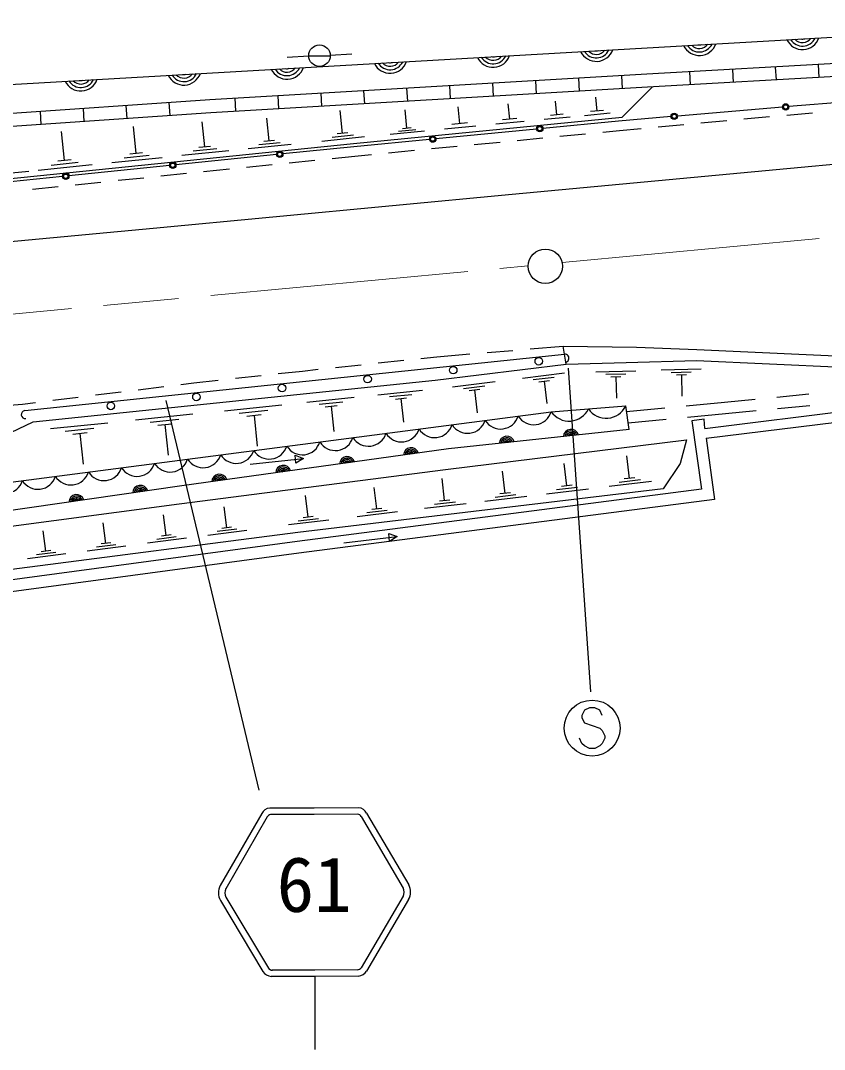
# Model space of a CAD drawing. Units: millimetres, scale not verified. Extents: x 40000 to 680000, y 20000 to 380000.
# Drawn here: x 145661 to 183027, y 242705 to 290519 of the extents above; entities that cross this region are included whole.
import ezdxf
from ezdxf.enums import TextEntityAlignment as Align

# ---------------------------------------------------------------- set-up
doc = ezdxf.new("R2010")
doc.units = ezdxf.units.MM
doc.header["$LTSCALE"] = 1000
doc.linetypes.add('CHAIN', pattern=[18.5, 12, -1.5, 3.5, -1.5])
for name, color, linetype, lineweight in [('M-BGD', 7, 'Continuous', 25), ('M-BMK', 2, 'CHAIN', 13), ('M-BMK-SRVR', 3, 'Continuous', 25), ('M-STR-STRC', 7, 'Continuous', 25), ('S-BGD', 7, 'Continuous', 25)]:
    doc.layers.add(name, color=color, linetype=linetype, lineweight=lineweight)
doc.styles.add('ＭＳ ゴシック', font='')
doc.styles.get('ＭＳ ゴシック').set_extended_font_data('MS Gothic')

msp = doc.modelspace()

# ---------------------------------------------------------------- linework, layer by layer
at = {"layer": 'M-BGD'}
for p, q in [((196730, 289260), (174774, 288022)), ((196763, 288661), (174808, 287423)), ((180794, 287761), (180760, 288360)), ((182790, 287873), (182757, 288473)), ((174773, 288022), (154462, 286838)), ((173639, 287355), (173604, 287954)), ((176800, 287536), (176766, 288135)), ((178797, 287648), (178763, 288247)), ((174808, 287423), (154500, 286239)), ((163656, 286773), (163621, 287372)), ((165652, 286890), (165618, 287489)), ((167649, 287006), (167614, 287605)), ((169646, 287122), (169611, 287721)), ((171642, 287239), (171607, 287838)), ((155669, 286308), (155635, 286907)), ((157666, 286424), (157631, 287023)), ((159663, 286540), (159628, 287139)), ((161659, 286657), (161624, 287256)), ((172459, 286316), (172397, 286955)), ((186256, 286931), (181375, 286519)), ((154462, 286838), (138729, 285745)), ((148620, 285831), (148579, 286429)), ((150615, 285969), (150574, 286568)), ((152611, 286108), (152569, 286707)), ((166075, 285732), (165999, 286509)), ((168396, 285939), (168327, 286645)), ((170590, 286135), (170528, 286773)), ((181076, 286493), (176195, 286081)), ((154500, 286239), (138750, 285145)), ((146625, 285692), (146583, 286291)), ((157218, 284925), (157109, 285991)), ((160629, 285274), (160520, 286340)), ((163620, 285513), (163537, 286366)), ((168727, 285971), (168065, 285907)), ((171204, 286033), (170007, 285917)), ((170889, 286164), (170291, 286106)), ((173074, 286215), (171876, 286099)), ((172759, 286345), (172160, 286287)), ((175897, 286056), (173456, 285850)), ((179281, 285945), (180476, 286054)), ((181272, 286127), (182467, 286237)), ((151038, 284340), (150910, 285589)), ((154222, 284645), (154103, 285811)), ((163820, 285532), (163420, 285494)), ((169646, 285480), (164968, 285027)), ((166823, 285608), (165365, 285467)), ((166439, 285767), (165710, 285697)), ((169075, 285827), (167751, 285698)), ((173456, 285850), (169944, 285509)), ((173498, 285414), (174501, 285506)), ((175297, 285579), (176492, 285689)), ((177289, 285762), (178484, 285871)), ((147699, 284021), (147562, 285357)), ((161655, 285110), (159657, 284906)), ((161142, 285192), (160143, 285090)), ((160879, 285300), (160379, 285249)), ((164669, 284998), (161157, 284657)), ((164440, 285377), (162841, 285222)), ((164030, 285445), (163231, 285368)), ((168743, 284953), (169937, 285069)), ((170734, 285146), (171928, 285262)), ((172724, 285339), (173498, 285414)), ((154784, 284555), (153690, 284443)), ((154496, 284673), (153949, 284617)), ((158244, 284761), (156246, 284557)), ((157731, 284843), (156732, 284741)), ((157468, 284951), (156968, 284900)), ((161157, 284657), (157858, 284320)), ((164762, 284567), (165956, 284682)), ((166752, 284760), (167947, 284876)), ((148012, 284053), (147386, 283989)), ((152241, 284147), (149899, 283908)), ((151640, 284244), (150469, 284124)), ((151331, 284370), (150745, 284310)), ((157559, 284289), (152884, 283811)), ((155345, 284465), (153158, 284241)), ((158150, 283909), (159344, 284031)), ((160140, 284113), (161201, 284221)), ((161201, 284221), (161975, 284296)), ((162771, 284374), (163965, 284489)), ((148986, 283815), (146480, 283558)), ((148342, 283918), (147090, 283789)), ((152585, 283780), (147910, 283302)), ((154171, 283502), (155365, 283625)), ((156161, 283706), (157354, 283828)), ((146037, 283512), (143204, 283225)), ((147611, 283272), (144311, 282935)), ((150192, 283096), (151386, 283218)), ((152181, 283299), (153375, 283421)), ((146213, 282689), (147406, 282811)), ((148202, 282892), (149396, 283014)), ((145858, 272395), (170945, 275013)), ((165008, 274897), (166551, 275027)), ((167348, 275094), (168544, 275194)), ((169341, 275261), (170884, 275390)), ((160296, 274396), (161489, 274523)), ((162285, 274608), (163478, 274734)), ((164274, 274819), (165008, 274897)), ((155644, 273895), (156837, 274024)), ((157632, 274111), (158766, 274233)), ((158766, 274233), (159500, 274312)), ((168986, 273901), (170943, 274144)), ((172396, 274192), (174253, 274239)), ((172863, 274080), (173792, 274103)), ((175442, 274282), (177300, 274330)), ((175910, 274170), (176839, 274194)), ((176145, 274052), (176610, 274064)), ((176377, 274058), (176403, 273067)), ((151122, 273365), (152313, 273513)), ((153107, 273611), (153716, 273686)), ((153716, 273686), (154849, 273809)), ((165733, 273498), (167720, 273745)), ((166246, 273428), (167240, 273551)), ((169491, 273832), (170470, 273953)), ((169752, 273731), (170241, 273792)), ((169997, 273762), (170126, 272718)), ((173099, 273962), (173563, 273974)), ((173331, 273968), (173356, 272977)), ((147153, 272873), (148344, 273021)), ((149138, 273119), (150329, 273267)), ((162274, 273126), (164350, 273340)), ((162807, 273041), (163845, 273148)), ((166511, 273326), (167008, 273387)), ((166760, 273357), (166891, 272297)), ((182300, 273154), (180807, 273008)), ((144755, 272612), (145751, 272700)), ((145751, 272700), (146359, 272775)), ((155140, 272390), (157811, 272665)), ((158968, 272785), (161173, 273012)), ((159534, 272695), (160637, 272808)), ((159825, 272576), (160376, 272633)), ((160101, 272604), (160222, 271429)), ((163081, 272930), (163600, 272983)), ((163341, 272956), (163455, 271849)), ((173951, 271516), (173790, 272610)), ((178382, 272771), (176604, 272602)), ((179811, 272911), (178382, 272771)), ((182343, 272618), (180850, 272473)), ((151001, 271962), (153672, 272238)), ((155826, 272280), (157162, 272418)), ((156179, 272137), (156846, 272206)), ((156513, 272171), (156660, 270747)), ((175609, 272507), (173830, 272337)), ((178434, 272237), (176669, 272068)), ((179855, 272375), (178434, 272237)), ((147048, 271554), (149719, 271830)), ((151687, 271853), (153023, 271991)), ((152039, 271710), (152707, 271778)), ((152373, 271744), (152520, 270319)), ((175674, 271973), (173909, 271805)), ((147734, 271445), (149070, 271583)), ((148087, 271302), (148754, 271370)), ((148420, 271336), (148567, 269911)), ((156326, 269910), (158812, 270173)), ((158419, 270320), (158812, 270173)), ((158459, 269947), (158419, 270320)), ((158812, 270173), (158459, 269947)), ((173968, 269244), (173842, 270295)), ((171051, 268893), (170926, 269936)), ((165374, 268208), (165251, 269235)), ((168187, 268547), (168063, 269583)), ((174214, 269274), (173722, 269215)), ((162218, 267823), (162098, 268826)), ((172060, 268749), (170104, 268515)), ((171555, 268821), (170578, 268704)), ((171295, 268922), (170806, 268863)), ((174984, 269100), (173014, 268864)), ((174476, 269172), (173491, 269054)), ((159026, 267440), (158905, 268443)), ((165615, 268237), (165134, 268179)), ((169189, 268405), (167248, 268172)), ((168688, 268476), (167718, 268360)), ((168430, 268577), (167945, 268518)), ((155242, 266950), (155117, 267920)), ((162453, 267851), (161983, 267795)), ((166368, 268067), (164442, 267836)), ((165871, 268137), (164908, 268022)), ((152431, 266587), (152307, 267553)), ((159996, 267302), (158116, 267077)), ((159511, 267371), (158571, 267259)), ((159261, 267469), (158791, 267412)), ((163188, 267685), (161308, 267460)), ((162703, 267754), (161763, 267642)), ((146838, 265862), (146716, 266813)), ((149628, 266223), (149504, 267182)), ((156182, 266824), (154364, 266590)), ((155712, 266887), (154803, 266770)), ((155469, 266979), (155014, 266920)), ((153369, 266462), (151556, 266228)), ((152900, 266524), (151994, 266407)), ((152658, 266616), (152205, 266557)), ((160685, 266250), (163168, 266544)), ((162773, 266686), (163168, 266544)), ((162817, 266314), (162773, 266686)), ((163168, 266544), (162817, 266314)), ((147061, 265891), (146615, 265833)), ((150558, 266099), (148760, 265868)), ((150093, 266161), (149194, 266045)), ((149853, 266252), (149403, 266194)), ((147761, 265739), (145977, 265509)), ((147300, 265800), (146408, 265685))]:
    msp.add_line(p, q, dxfattribs=at)
for points in [[(101511, 288111), (106285, 286209), (112542, 284457), (117609, 283467), (122096, 282707), (129058, 282333), (137578, 282413), (144295, 283092), (161142, 284814), (173632, 286026), (175042, 287437)], [(96858, 286545), (99530, 285481), (107889, 282503), (116823, 280458), (125434, 279561), (132502, 279382), (138727, 279651), (151823, 280871), (168507, 282450), (197030, 285123)], [(177097, 275237), (187264, 274762), (197414, 274833), (213841, 276571), (224931, 277683), (235363, 278653), (238431, 278849), (245172, 279955), (255349, 282248), (260114, 283280)], [(177073, 274727), (187253, 274251), (197443, 274323), (213893, 276063), (224980, 277175), (235403, 278144), (238488, 278342), (245270, 279454), (255459, 281750), (260222, 282782)], [(177472, 271569), (184432, 272430), (197331, 272825), (209915, 273964), (223540, 275462)], [(171018, 274556), (170884, 275390), (174292, 275337), (177097, 275237)], [(177529, 271107), (184468, 271965), (197359, 272360), (209962, 273500), (223591, 274999)], [(139597, 268340), (140028, 268914), (146253, 271874), (164937, 273803), (171018, 274556), (173817, 274628), (177073, 274727)], [(100525, 265183), (102490, 265587), (109961, 266134), (115334, 266555), (127004, 266815), (138090, 268089), (139597, 268340), (170328, 272341), (173790, 272610)], [(176870, 271914), (177308, 268737), (158520, 266313), (143073, 264232), (132804, 262888), (130437, 262656), (126236, 262406), (123266, 262282), (119306, 262424), (116097, 262551), (104932, 261557), (104797, 259889), (100912, 258394), (100331, 252744)], [(177472, 271569), (177436, 271991), (176870, 271914)], [(173951, 271516), (165547, 270610), (153159, 268896), (140378, 267058), (133139, 266062), (125856, 265273), (118447, 265488), (112724, 265291), (101027, 264071), (96202, 263748)], [(177529, 271107), (177920, 268269), (158591, 265775), (143145, 263694), (132865, 262349), (130480, 262115), (126264, 261864), (123268, 261739), (119285, 261882), (116110, 262008), (105436, 261057), (105311, 259505), (101418, 258007), (100871, 252688)], [(176620, 271040), (176315, 269928), (175525, 268762), (158546, 266726), (132659, 263389), (125941, 262949), (122837, 262860), (116083, 262851), (104333, 261846), (99032, 263093)], [(99032, 263093), (113563, 264779), (116415, 265013), (125761, 264851), (135547, 265739), (153038, 268053), (165408, 269659), (176620, 271040)]]:
    msp.add_lwpolyline(points, dxfattribs=at)
for centre, radius in [((181226, 286506), 150), ((181226, 286506), 120), ((181226, 286506), 100), ((176046, 286069), 150), ((176046, 286069), 120), ((176046, 286069), 100), ((169795, 285495), 150), ((169795, 285495), 120), ((169795, 285495), 100), ((164818, 285012), 150), ((164818, 285012), 120), ((164818, 285012), 100), ((157709, 284304), 150), ((157709, 284304), 120), ((157709, 284304), 100), ((152734, 283796), 150), ((152734, 283796), 120), ((152734, 283796), 100), ((147760, 283287), 150), ((147760, 283287), 120), ((147760, 283287), 100), ((169749, 274687), 175), ((161792, 273856), 175), ((165771, 274272), 175), ((157814, 273441), 175), ((153836, 273026), 175), ((149857, 272611), 175)]:
    msp.add_circle(centre, radius, dxfattribs=at)
for centre, radius, start, end in [((170964, 274826), 188, 275.9577, 95.9578), ((172885, 273045), 1004, 214.5678, 334.3204), ((145878, 272208), 188, 95.9578, 275.9577), ((167978, 272388), 850, 211.7424, 343.0918), ((169514, 272588), 850, 211.7424, 343.0918), ((171154, 272910), 1004, 214.5678, 334.3204), ((164905, 271988), 850, 211.7424, 343.0918), ((166441, 272188), 850, 211.7424, 343.0918), ((160295, 271388), 850, 211.7424, 343.0918), ((161832, 271588), 850, 211.7424, 343.0918), ((163368, 271788), 850, 211.7424, 343.0918), ((168263, 270848), 354, 14.9496, 177.3548), ((168263, 270848), 283, 17.1736, 175.1308), ((171246, 271170), 354, 14.9496, 177.3548), ((171246, 271170), 283, 17.1736, 175.1308), ((171246, 271170), 212, 20.92, 171.3844), ((171246, 271170), 142, 28.6317, 163.6727), ((171246, 271170), 100, 38.9494, 153.355), ((157222, 270988), 850, 211.7424, 343.0918), ((158758, 271188), 850, 211.7424, 343.0918), ((163818, 270316), 354, 16.6718, 179.077), ((168263, 270848), 212, 20.92, 171.3844), ((168263, 270848), 142, 28.6317, 163.6727), ((168263, 270848), 100, 38.9494, 153.355), ((154149, 270588), 850, 211.7424, 343.0918), ((155685, 270788), 850, 211.7424, 343.0918), ((160846, 269905), 354, 16.6718, 179.077), ((160846, 269905), 283, 18.8958, 176.8529), ((163818, 270316), 283, 18.8958, 176.8529), ((163818, 270316), 212, 22.6422, 173.1066), ((163818, 270316), 142, 30.3539, 165.3949), ((163818, 270316), 100, 40.6715, 155.0772), ((149539, 269988), 850, 211.7424, 343.0918), ((151076, 270188), 850, 211.7424, 343.0918), ((152612, 270388), 850, 211.7424, 343.0918), ((157875, 269494), 354, 16.6718, 179.077), ((157875, 269494), 283, 18.8958, 176.8529), ((157875, 269494), 212, 22.6422, 173.1066), ((160846, 269905), 212, 22.6422, 173.1066), ((160846, 269905), 142, 30.3539, 165.3949), ((160846, 269905), 100, 40.6715, 155.0772), ((146466, 269588), 850, 211.7424, 343.0918), ((148003, 269788), 850, 211.7424, 343.0918), ((154903, 269083), 354, 16.6718, 179.077), ((154903, 269083), 283, 18.8958, 176.8529), ((154903, 269083), 212, 22.6422, 173.1066), ((154903, 269083), 142, 30.3539, 165.3949), ((157875, 269494), 142, 30.3539, 165.3949), ((157875, 269494), 100, 40.6715, 155.0772), ((144930, 269388), 850, 211.7424, 343.0918), ((151230, 268564), 354, 16.9838, 179.389), ((151230, 268564), 283, 19.2078, 177.1649), ((151230, 268564), 212, 22.9542, 173.4186), ((154903, 269083), 100, 40.6715, 155.0772), ((148261, 268137), 354, 16.9838, 179.389), ((148261, 268137), 283, 19.2078, 177.1649), ((148261, 268137), 212, 22.9542, 173.4186), ((148261, 268137), 142, 30.6659, 165.7069), ((148261, 268137), 100, 40.9836, 155.3892), ((151230, 268564), 142, 30.6659, 165.7069), ((151230, 268564), 100, 40.9836, 155.3892)]:
    msp.add_arc(centre, radius, start, end, dxfattribs=at)
at = {"layer": 'M-BMK'}
for p, q in [((170837, 279272), (268816, 288464)), ((136080, 276012), (169255, 279124))]:
    msp.add_line(p, q, dxfattribs=at)
at = {"layer": 'M-BMK-SRVR'}
msp.add_circle((170055, 279102), 800, dxfattribs=at)
at = {"layer": 'M-STR-STRC'}
for p, q in [((171117, 274359), (172157, 259326)), ((152415, 272870), (156738, 254751)), ((171875, 258467), (171756, 258230)), ((171756, 258230), (171756, 258112)), ((172111, 258585), (171875, 258467)), ((172347, 258585), (172111, 258585)), ((172584, 258467), (172347, 258585)), ((172702, 258230), (172584, 258467)), ((171756, 258112), (171875, 257876)), ((171875, 257876), (172584, 257639)), ((172584, 257639), (172702, 257521)), ((172702, 257521), (172820, 257285)), ((172820, 257285), (172820, 257167)), ((171756, 256930), (171638, 257167)), ((171875, 256812), (171756, 256930)), ((172111, 256694), (171875, 256812)), ((172584, 256812), (172347, 256694)), ((172702, 256930), (172584, 256812)), ((172820, 257167), (172702, 256930)), ((172347, 256694), (172111, 256694)), ((156869, 253664), (154938, 250321)), ((157129, 253513), (155198, 250171)), ((161487, 253531), (163445, 250205)), ((161745, 253684), (163704, 250357)), ((154947, 249633), (156927, 246326)), ((155204, 249787), (157184, 246480)), ((163442, 249821), (161489, 246498)), ((163700, 249669), (161748, 246346)), ((159340, 246091), (159340, 242705))]:
    msp.add_line(p, q, dxfattribs=at)
for points in [[(161370, 253934), (159306, 253917), (157242, 253917)], [(161337, 253633), (159309, 253617), (157277, 253617)], [(161333, 246407), (159337, 246391), (157342, 246391)], [(161373, 246108), (159340, 246091), (157304, 246091)]]:
    msp.add_lwpolyline(points, dxfattribs=at)
msp.add_circle((172229, 257639), 1300, dxfattribs=at)
for centre, radius, start, end in [((157259, 253490), 427, 92.2957, 156.0237), ((161357, 253507), 427, 24.4495, 88.1774), ((157299, 253427), 191, 96.537, 152.9574), ((161317, 253443), 191, 27.5158, 83.9361), ((155565, 249985), 711, 151.8097, 209.6688), ((155565, 249985), 412, 151.8097, 209.6688), ((163079, 250016), 412, 330.8043, 28.6634), ((163079, 250016), 711, 330.8043, 28.6634), ((157417, 246692), 612, 216.7635, 259.347), ((157353, 246594), 203, 214.0004, 273.155), ((161320, 246610), 203, 267.3181, 326.4727), ((161254, 246708), 612, 281.1261, 323.7096)]:
    msp.add_arc(centre, radius, start, end, dxfattribs=at)
at = {"layer": 'S-BGD'}
for p, q in [((159056, 288859), (158058, 288800)), ((159056, 288888), (160056, 288888)), ((160055, 288918), (161053, 288977))]:
    msp.add_line(p, q, dxfattribs=at)
msp.add_lwpolyline([(120441, 289831), (120698, 289457), (121744, 290278), (123690, 287664), (129574, 286991), (134299, 286989), (139492, 287229), (195803, 290464), (196758, 290519)], dxfattribs=at)
msp.add_circle((159556, 288888), 500, dxfattribs=at)
for centre, radius, start, end in [((177214, 289709), 812, 205.9071, 340.6674), ((177214, 289709), 650, 212.0229, 334.5516), ((177214, 289709), 488, 223.1556, 323.4189), ((177214, 289709), 325, 257.3449, 289.2296), ((182006, 289984), 812, 205.9071, 340.6674), ((182006, 289984), 650, 212.0229, 334.5516), ((182006, 289984), 488, 223.1556, 323.4189), ((182006, 289984), 325, 257.3449, 289.2296), ((167629, 289159), 812, 205.9071, 340.6674), ((167629, 289159), 650, 212.0229, 334.5516), ((167629, 289159), 488, 223.1556, 323.4189), ((167629, 289159), 325, 257.3449, 289.2296), ((172422, 289434), 812, 205.9071, 340.6674), ((172422, 289434), 650, 212.0229, 334.5516), ((172422, 289434), 488, 223.1556, 323.4189), ((172422, 289434), 325, 257.3449, 289.2296), ((158045, 288608), 812, 205.9071, 340.6674), ((158045, 288608), 650, 212.0229, 334.5516), ((162837, 288883), 812, 205.9071, 340.6674), ((162837, 288883), 650, 212.0229, 334.5516), ((162837, 288883), 488, 223.1556, 323.4189), ((162837, 288883), 325, 257.3449, 289.2296), ((153253, 288333), 812, 205.9071, 340.6674), ((153253, 288333), 650, 212.0229, 334.5516), ((153253, 288333), 488, 223.1556, 323.4189), ((153253, 288333), 325, 257.3449, 289.2296), ((158045, 288608), 488, 223.1556, 323.4189), ((158045, 288608), 325, 257.3449, 289.2296), ((148461, 288058), 812, 205.9071, 340.6674), ((148461, 288058), 650, 212.0229, 334.5516), ((148461, 288058), 488, 223.1556, 323.4189), ((148461, 288058), 325, 257.3449, 289.2296)]:
    msp.add_arc(centre, radius, start, end, dxfattribs=at)

# ---------------------------------------------------------------- texts
at = {"layer": 'M-STR-STRC', "style": 'ＭＳ ゴシック'}
msp.add_text('61', height=2566, dxfattribs=at).set_placement((157562, 248325), align=Align.BOTTOM_LEFT)

doc.saveas('drawing.dxf')
